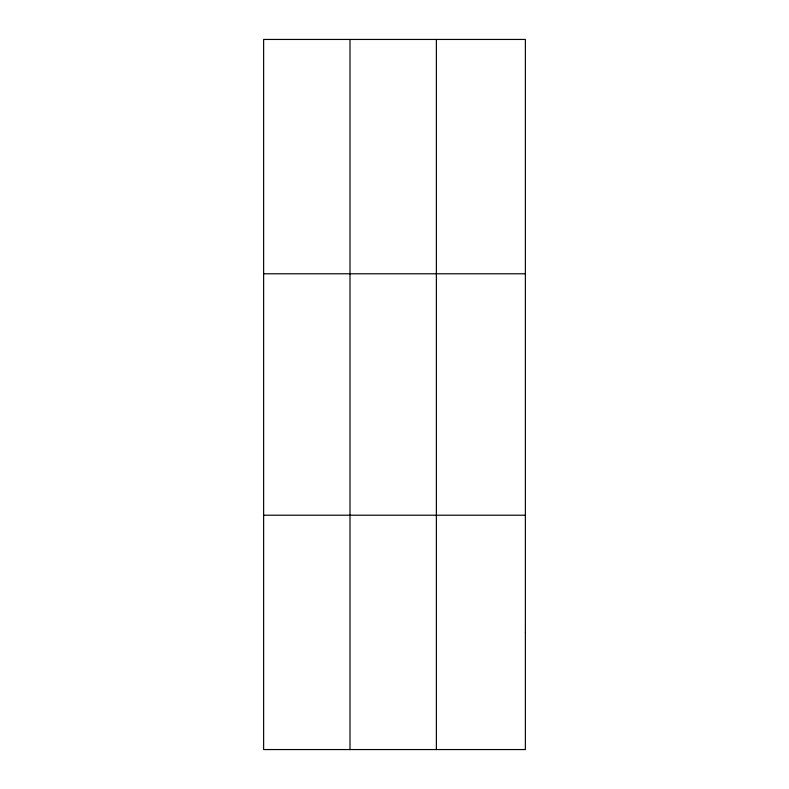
<?xml version="1.0" encoding="UTF-8"?>
<svg xmlns="http://www.w3.org/2000/svg" width="789" height="789" viewBox="0 0 789 789"><rect width="100%" height="100%" fill="white"/><g stroke="black" fill="none" stroke-linecap="round" stroke-linejoin="round"><path stroke-width="1.18" d="M350 39.45L350 749.55M436.376 39.45L436.376 749.55M263.625 273.783L525.375 273.783M263.625 515.217L525.375 515.217M525.375 632.384L525.375 749.55L263.625 749.55L263.625 39.45L525.375 39.45L525.375 632.384"/></g></svg>
